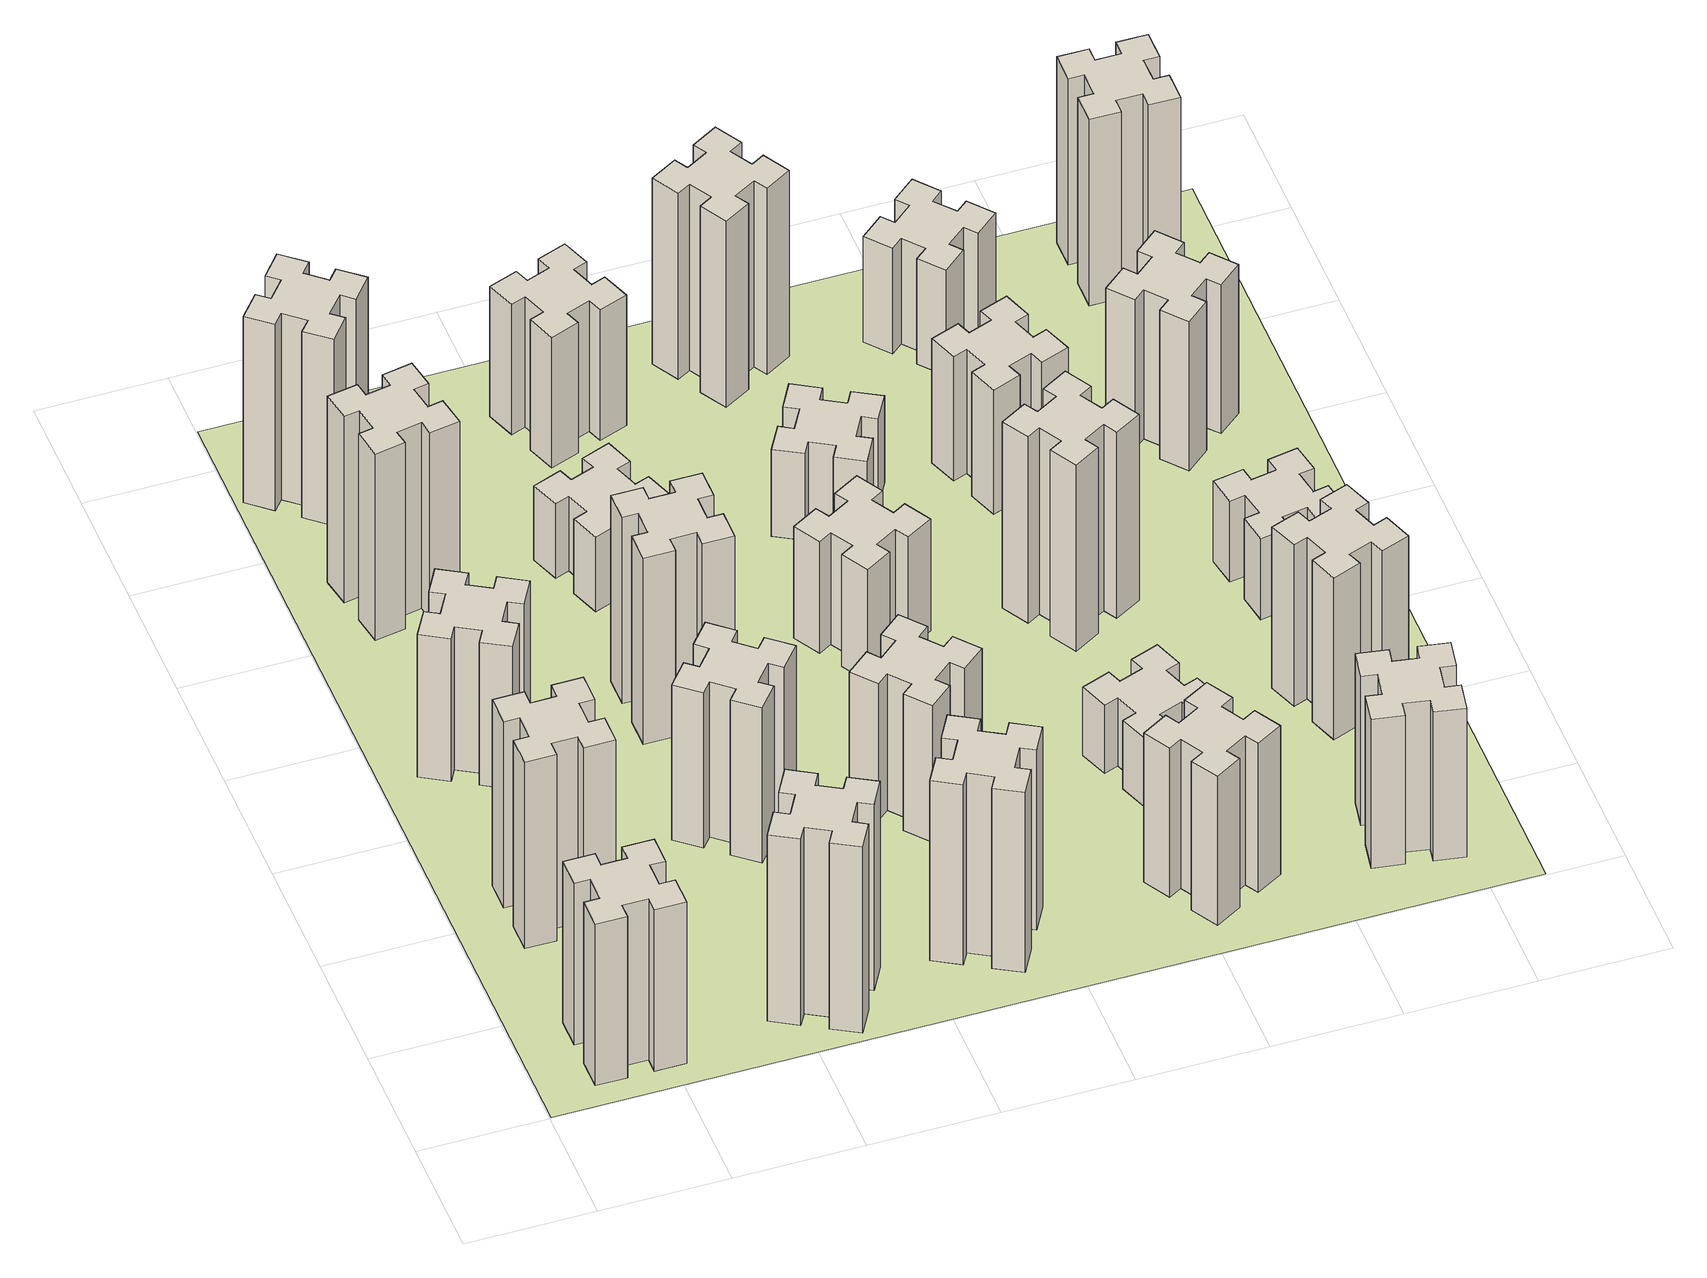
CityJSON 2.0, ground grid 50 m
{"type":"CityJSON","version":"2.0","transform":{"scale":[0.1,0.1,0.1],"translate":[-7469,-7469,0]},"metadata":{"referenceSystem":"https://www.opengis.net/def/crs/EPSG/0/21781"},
"CityObjects":{
"building1":{"type":"Building","attributes":{"class":"1000","function":"1000","usage":"1000","yearOfConstruction":2016,"roofType":"1000","measuredHeight":78,"storeysAboveGround":30,"storeysBelowGround":0},"geometry":[{"type":"Solid","lod":"1","boundaries":[[[[0,1,2,3,4,5,6,7,8,9,10,11,12,13,14,15,16,17,18,19]],[[17,16,20,21]],[[16,15,22,20]],[[15,14,23,22]],[[14,13,24,23]],[[13,12,25,24]],[[12,11,26,25]],[[11,10,27,26]],[[10,9,28,27]],[[9,8,29,28]],[[8,7,30,29]],[[7,6,31,30]],[[6,5,32,31]],[[5,4,33,32]],[[4,3,34,33]],[[3,2,35,34]],[[2,1,36,35]],[[1,0,37,36]],[[0,19,38,37]],[[19,18,39,38]],[[18,17,21,39]],[[24,25,26,27,28,29,30,31,32,33,34,35,36,37,38,39,21,20,22,23]]]]}]},
"building2":{"type":"Building","attributes":{"class":"1000","function":"1000","usage":"1000","yearOfConstruction":2016,"roofType":"1000","measuredHeight":90,"storeysAboveGround":30,"storeysBelowGround":0},"geometry":[{"type":"Solid","lod":"1","boundaries":[[[[40,41,42,43,44,45,46,47,48,49,50,51,52,53,54,55,56,57,58,59]],[[57,56,60,61]],[[56,55,62,60]],[[55,54,63,62]],[[54,53,64,63]],[[53,52,65,64]],[[52,51,66,65]],[[51,50,67,66]],[[50,49,68,67]],[[49,48,69,68]],[[48,47,70,69]],[[47,46,71,70]],[[46,45,72,71]],[[45,44,73,72]],[[44,43,74,73]],[[43,42,75,74]],[[42,41,76,75]],[[41,40,77,76]],[[40,59,78,77]],[[59,58,79,78]],[[58,57,61,79]],[[64,65,66,67,68,69,70,71,72,73,74,75,76,77,78,79,61,60,62,63]]]]}]},
"building3":{"type":"Building","attributes":{"class":"1000","function":"1000","usage":"1000","yearOfConstruction":2016,"roofType":"1000","measuredHeight":69,"storeysAboveGround":30,"storeysBelowGround":0},"geometry":[{"type":"Solid","lod":"1","boundaries":[[[[80,81,82,83,84,85,86,87,88,89,90,91,92,93,94,95,96,97,98,99]],[[97,96,100,101]],[[96,95,102,100]],[[95,94,103,102]],[[94,93,104,103]],[[93,92,105,104]],[[92,91,106,105]],[[91,90,107,106]],[[90,89,108,107]],[[89,88,109,108]],[[88,87,110,109]],[[87,86,111,110]],[[86,85,112,111]],[[85,84,113,112]],[[84,83,114,113]],[[83,82,115,114]],[[82,81,116,115]],[[81,80,117,116]],[[80,99,118,117]],[[99,98,119,118]],[[98,97,101,119]],[[104,105,106,107,108,109,110,111,112,113,114,115,116,117,118,119,101,100,102,103]]]]}]},
"building4":{"type":"Building","attributes":{"class":"1000","function":"1000","usage":"1000","yearOfConstruction":2016,"roofType":"1000","measuredHeight":90,"storeysAboveGround":30,"storeysBelowGround":0},"geometry":[{"type":"Solid","lod":"1","boundaries":[[[[120,121,122,123,124,125,126,127,128,129,130,131,132,133,134,135,136,137,138,139]],[[137,136,140,141]],[[136,135,142,140]],[[135,134,143,142]],[[134,133,144,143]],[[133,132,145,144]],[[132,131,146,145]],[[131,130,147,146]],[[130,129,148,147]],[[129,128,149,148]],[[128,127,150,149]],[[127,126,151,150]],[[126,125,152,151]],[[125,124,153,152]],[[124,123,154,153]],[[123,122,155,154]],[[122,121,156,155]],[[121,120,157,156]],[[120,139,158,157]],[[139,138,159,158]],[[138,137,141,159]],[[144,145,146,147,148,149,150,151,152,153,154,155,156,157,158,159,141,140,142,143]]]]}]},
"building5":{"type":"Building","attributes":{"class":"1000","function":"1000","usage":"1000","yearOfConstruction":2016,"roofType":"1000","measuredHeight":90,"storeysAboveGround":30,"storeysBelowGround":0},"geometry":[{"type":"Solid","lod":"1","boundaries":[[[[160,161,162,163,164,165,166,167,168,169,170,171,172,173,174,175,176,177,178,179]],[[177,176,180,181]],[[176,175,182,180]],[[175,174,183,182]],[[174,173,184,183]],[[173,172,185,184]],[[172,171,186,185]],[[171,170,187,186]],[[170,169,188,187]],[[169,168,189,188]],[[168,167,190,189]],[[167,166,191,190]],[[166,165,192,191]],[[165,164,193,192]],[[164,163,194,193]],[[163,162,195,194]],[[162,161,196,195]],[[161,160,197,196]],[[160,179,198,197]],[[179,178,199,198]],[[178,177,181,199]],[[184,185,186,187,188,189,190,191,192,193,194,195,196,197,198,199,181,180,182,183]]]]}]},
"building6":{"type":"Building","attributes":{"class":"1000","function":"1000","usage":"1000","yearOfConstruction":2016,"roofType":"1000","measuredHeight":90,"storeysAboveGround":30,"storeysBelowGround":0},"geometry":[{"type":"Solid","lod":"1","boundaries":[[[[200,201,202,203,204,205,206,207,208,209,210,211,212,213,214,215,216,217,218,219]],[[217,216,220,221]],[[216,215,222,220]],[[215,214,223,222]],[[214,213,224,223]],[[213,212,225,224]],[[212,211,226,225]],[[211,210,227,226]],[[210,209,228,227]],[[209,208,229,228]],[[208,207,230,229]],[[207,206,231,230]],[[206,205,232,231]],[[205,204,233,232]],[[204,203,234,233]],[[203,202,235,234]],[[202,201,236,235]],[[201,200,237,236]],[[200,219,238,237]],[[219,218,239,238]],[[218,217,221,239]],[[224,225,226,227,228,229,230,231,232,233,234,235,236,237,238,239,221,220,222,223]]]]}]},
"building7":{"type":"Building","attributes":{"class":"1000","function":"1000","usage":"1000","yearOfConstruction":2016,"roofType":"1000","measuredHeight":75,"storeysAboveGround":30,"storeysBelowGround":0},"geometry":[{"type":"Solid","lod":"1","boundaries":[[[[240,241,242,243,244,245,246,247,248,249,250,251,252,253,254,255,256,257,258,259]],[[257,256,260,261]],[[256,255,262,260]],[[255,254,263,262]],[[254,253,264,263]],[[253,252,265,264]],[[252,251,266,265]],[[251,250,267,266]],[[250,249,268,267]],[[249,248,269,268]],[[248,247,270,269]],[[247,246,271,270]],[[246,245,272,271]],[[245,244,273,272]],[[244,243,274,273]],[[243,242,275,274]],[[242,241,276,275]],[[241,240,277,276]],[[240,259,278,277]],[[259,258,279,278]],[[258,257,261,279]],[[264,265,266,267,268,269,270,271,272,273,274,275,276,277,278,279,261,260,262,263]]]]}]},
"building8":{"type":"Building","attributes":{"class":"1000","function":"1000","usage":"1000","yearOfConstruction":2016,"roofType":"1000","measuredHeight":90,"storeysAboveGround":30,"storeysBelowGround":0},"geometry":[{"type":"Solid","lod":"1","boundaries":[[[[280,281,282,283,284,285,286,287,288,289,290,291,292,293,294,295,296,297,298,299]],[[297,296,300,301]],[[296,295,302,300]],[[295,294,303,302]],[[294,293,304,303]],[[293,292,305,304]],[[292,291,306,305]],[[291,290,307,306]],[[290,289,308,307]],[[289,288,309,308]],[[288,287,310,309]],[[287,286,311,310]],[[286,285,312,311]],[[285,284,313,312]],[[284,283,314,313]],[[283,282,315,314]],[[282,281,316,315]],[[281,280,317,316]],[[280,299,318,317]],[[299,298,319,318]],[[298,297,301,319]],[[304,305,306,307,308,309,310,311,312,313,314,315,316,317,318,319,301,300,302,303]]]]}]},
"building9":{"type":"Building","attributes":{"class":"1000","function":"1000","usage":"1000","yearOfConstruction":2016,"roofType":"1000","measuredHeight":87,"storeysAboveGround":30,"storeysBelowGround":0},"geometry":[{"type":"Solid","lod":"1","boundaries":[[[[320,321,322,323,324,325,326,327,328,329,330,331,332,333,334,335,336,337,338,339]],[[337,336,340,341]],[[336,335,342,340]],[[335,334,343,342]],[[334,333,344,343]],[[333,332,345,344]],[[332,331,346,345]],[[331,330,347,346]],[[330,329,348,347]],[[329,328,349,348]],[[328,327,350,349]],[[327,326,351,350]],[[326,325,352,351]],[[325,324,353,352]],[[324,323,354,353]],[[323,322,355,354]],[[322,321,356,355]],[[321,320,357,356]],[[320,339,358,357]],[[339,338,359,358]],[[338,337,341,359]],[[344,345,346,347,348,349,350,351,352,353,354,355,356,357,358,359,341,340,342,343]]]]}]},
"building10":{"type":"Building","attributes":{"class":"1000","function":"1000","usage":"1000","yearOfConstruction":2016,"roofType":"1000","measuredHeight":36,"storeysAboveGround":30,"storeysBelowGround":0},"geometry":[{"type":"Solid","lod":"1","boundaries":[[[[360,361,362,363,364,365,366,367,368,369,370,371,372,373,374,375,376,377,378,379]],[[377,376,380,381]],[[376,375,382,380]],[[375,374,383,382]],[[374,373,384,383]],[[373,372,385,384]],[[372,371,386,385]],[[371,370,387,386]],[[370,369,388,387]],[[369,368,389,388]],[[368,367,390,389]],[[367,366,391,390]],[[366,365,392,391]],[[365,364,393,392]],[[364,363,394,393]],[[363,362,395,394]],[[362,361,396,395]],[[361,360,397,396]],[[360,379,398,397]],[[379,378,399,398]],[[378,377,381,399]],[[384,385,386,387,388,389,390,391,392,393,394,395,396,397,398,399,381,380,382,383]]]]}]},
"building11":{"type":"Building","attributes":{"class":"1000","function":"1000","usage":"1000","yearOfConstruction":2016,"roofType":"1000","measuredHeight":66,"storeysAboveGround":30,"storeysBelowGround":0},"geometry":[{"type":"Solid","lod":"1","boundaries":[[[[400,401,402,403,404,405,406,407,408,409,410,411,412,413,414,415,416,417,418,419]],[[417,416,420,421]],[[416,415,422,420]],[[415,414,423,422]],[[414,413,424,423]],[[413,412,425,424]],[[412,411,426,425]],[[411,410,427,426]],[[410,409,428,427]],[[409,408,429,428]],[[408,407,430,429]],[[407,406,431,430]],[[406,405,432,431]],[[405,404,433,432]],[[404,403,434,433]],[[403,402,435,434]],[[402,401,436,435]],[[401,400,437,436]],[[400,419,438,437]],[[419,418,439,438]],[[418,417,421,439]],[[424,425,426,427,428,429,430,431,432,433,434,435,436,437,438,439,421,420,422,423]]]]}]},
"building12":{"type":"Building","attributes":{"class":"1000","function":"1000","usage":"1000","yearOfConstruction":2016,"roofType":"1000","measuredHeight":63,"storeysAboveGround":30,"storeysBelowGround":0},"geometry":[{"type":"Solid","lod":"1","boundaries":[[[[440,441,442,443,444,445,446,447,448,449,450,451,452,453,454,455,456,457,458,459]],[[457,456,460,461]],[[456,455,462,460]],[[455,454,463,462]],[[454,453,464,463]],[[453,452,465,464]],[[452,451,466,465]],[[451,450,467,466]],[[450,449,468,467]],[[449,448,469,468]],[[448,447,470,469]],[[447,446,471,470]],[[446,445,472,471]],[[445,444,473,472]],[[444,443,474,473]],[[443,442,475,474]],[[442,441,476,475]],[[441,440,477,476]],[[440,459,478,477]],[[459,458,479,478]],[[458,457,461,479]],[[464,465,466,467,468,469,470,471,472,473,474,475,476,477,478,479,461,460,462,463]]]]}]},
"building13":{"type":"Building","attributes":{"class":"1000","function":"1000","usage":"1000","yearOfConstruction":2016,"roofType":"1000","measuredHeight":54,"storeysAboveGround":30,"storeysBelowGround":0},"geometry":[{"type":"Solid","lod":"1","boundaries":[[[[480,481,482,483,484,485,486,487,488,489,490,491,492,493,494,495,496,497,498,499]],[[497,496,500,501]],[[496,495,502,500]],[[495,494,503,502]],[[494,493,504,503]],[[493,492,505,504]],[[492,491,506,505]],[[491,490,507,506]],[[490,489,508,507]],[[489,488,509,508]],[[488,487,510,509]],[[487,486,511,510]],[[486,485,512,511]],[[485,484,513,512]],[[484,483,514,513]],[[483,482,515,514]],[[482,481,516,515]],[[481,480,517,516]],[[480,499,518,517]],[[499,498,519,518]],[[498,497,501,519]],[[504,505,506,507,508,509,510,511,512,513,514,515,516,517,518,519,501,500,502,503]]]]}]},
"building14":{"type":"Building","attributes":{"class":"1000","function":"1000","usage":"1000","yearOfConstruction":2016,"roofType":"1000","measuredHeight":72,"storeysAboveGround":30,"storeysBelowGround":0},"geometry":[{"type":"Solid","lod":"1","boundaries":[[[[520,521,522,523,524,525,526,527,528,529,530,531,532,533,534,535,536,537,538,539]],[[537,536,540,541]],[[536,535,542,540]],[[535,534,543,542]],[[534,533,544,543]],[[533,532,545,544]],[[532,531,546,545]],[[531,530,547,546]],[[530,529,548,547]],[[529,528,549,548]],[[528,527,550,549]],[[527,526,551,550]],[[526,525,552,551]],[[525,524,553,552]],[[524,523,554,553]],[[523,522,555,554]],[[522,521,556,555]],[[521,520,557,556]],[[520,539,558,557]],[[539,538,559,558]],[[538,537,541,559]],[[544,545,546,547,548,549,550,551,552,553,554,555,556,557,558,559,541,540,542,543]]]]}]},
"building15":{"type":"Building","attributes":{"class":"1000","function":"1000","usage":"1000","yearOfConstruction":2016,"roofType":"1000","measuredHeight":42,"storeysAboveGround":30,"storeysBelowGround":0},"geometry":[{"type":"Solid","lod":"1","boundaries":[[[[560,561,562,563,564,565,566,567,568,569,570,571,572,573,574,575,576,577,578,579]],[[577,576,580,581]],[[576,575,582,580]],[[575,574,583,582]],[[574,573,584,583]],[[573,572,585,584]],[[572,571,586,585]],[[571,570,587,586]],[[570,569,588,587]],[[569,568,589,588]],[[568,567,590,589]],[[567,566,591,590]],[[566,565,592,591]],[[565,564,593,592]],[[564,563,594,593]],[[563,562,595,594]],[[562,561,596,595]],[[561,560,597,596]],[[560,579,598,597]],[[579,578,599,598]],[[578,577,581,599]],[[584,585,586,587,588,589,590,591,592,593,594,595,596,597,598,599,581,580,582,583]]]]}]},
"building16":{"type":"Building","attributes":{"class":"1000","function":"1000","usage":"1000","yearOfConstruction":2016,"roofType":"1000","measuredHeight":90,"storeysAboveGround":30,"storeysBelowGround":0},"geometry":[{"type":"Solid","lod":"1","boundaries":[[[[600,601,602,603,604,605,606,607,608,609,610,611,612,613,614,615,616,617,618,619]],[[617,616,620,621]],[[616,615,622,620]],[[615,614,623,622]],[[614,613,624,623]],[[613,612,625,624]],[[612,611,626,625]],[[611,610,627,626]],[[610,609,628,627]],[[609,608,629,628]],[[608,607,630,629]],[[607,606,631,630]],[[606,605,632,631]],[[605,604,633,632]],[[604,603,634,633]],[[603,602,635,634]],[[602,601,636,635]],[[601,600,637,636]],[[600,619,638,637]],[[619,618,639,638]],[[618,617,621,639]],[[624,625,626,627,628,629,630,631,632,633,634,635,636,637,638,639,621,620,622,623]]]]}]},
"building17":{"type":"Building","attributes":{"class":"1000","function":"1000","usage":"1000","yearOfConstruction":2016,"roofType":"1000","measuredHeight":33,"storeysAboveGround":30,"storeysBelowGround":0},"geometry":[{"type":"Solid","lod":"1","boundaries":[[[[640,641,642,643,644,645,646,647,648,649,650,651,652,653,654,655,656,657,658,659]],[[657,656,660,661]],[[656,655,662,660]],[[655,654,663,662]],[[654,653,664,663]],[[653,652,665,664]],[[652,651,666,665]],[[651,650,667,666]],[[650,649,668,667]],[[649,648,669,668]],[[648,647,670,669]],[[647,646,671,670]],[[646,645,672,671]],[[645,644,673,672]],[[644,643,674,673]],[[643,642,675,674]],[[642,641,676,675]],[[641,640,677,676]],[[640,659,678,677]],[[659,658,679,678]],[[658,657,661,679]],[[664,665,666,667,668,669,670,671,672,673,674,675,676,677,678,679,661,660,662,663]]]]}]},
"building18":{"type":"Building","attributes":{"class":"1000","function":"1000","usage":"1000","yearOfConstruction":2016,"roofType":"1000","measuredHeight":90,"storeysAboveGround":30,"storeysBelowGround":0},"geometry":[{"type":"Solid","lod":"1","boundaries":[[[[680,681,682,683,684,685,686,687,688,689,690,691,692,693,694,695,696,697,698,699]],[[697,696,700,701]],[[696,695,702,700]],[[695,694,703,702]],[[694,693,704,703]],[[693,692,705,704]],[[692,691,706,705]],[[691,690,707,706]],[[690,689,708,707]],[[689,688,709,708]],[[688,687,710,709]],[[687,686,711,710]],[[686,685,712,711]],[[685,684,713,712]],[[684,683,714,713]],[[683,682,715,714]],[[682,681,716,715]],[[681,680,717,716]],[[680,699,718,717]],[[699,698,719,718]],[[698,697,701,719]],[[704,705,706,707,708,709,710,711,712,713,714,715,716,717,718,719,701,700,702,703]]]]}]},
"building19":{"type":"Building","attributes":{"class":"1000","function":"1000","usage":"1000","yearOfConstruction":2016,"roofType":"1000","measuredHeight":60,"storeysAboveGround":30,"storeysBelowGround":0},"geometry":[{"type":"Solid","lod":"1","boundaries":[[[[720,721,722,723,724,725,726,727,728,729,730,731,732,733,734,735,736,737,738,739]],[[737,736,740,741]],[[736,735,742,740]],[[735,734,743,742]],[[734,733,744,743]],[[733,732,745,744]],[[732,731,746,745]],[[731,730,747,746]],[[730,729,748,747]],[[729,728,749,748]],[[728,727,750,749]],[[727,726,751,750]],[[726,725,752,751]],[[725,724,753,752]],[[724,723,754,753]],[[723,722,755,754]],[[722,721,756,755]],[[721,720,757,756]],[[720,739,758,757]],[[739,738,759,758]],[[738,737,741,759]],[[744,745,746,747,748,749,750,751,752,753,754,755,756,757,758,759,741,740,742,743]]]]}]},
"building20":{"type":"Building","attributes":{"class":"1000","function":"1000","usage":"1000","yearOfConstruction":2016,"roofType":"1000","measuredHeight":72,"storeysAboveGround":30,"storeysBelowGround":0},"geometry":[{"type":"Solid","lod":"1","boundaries":[[[[760,761,762,763,764,765,766,767,768,769,770,771,772,773,774,775,776,777,778,779]],[[777,776,780,781]],[[776,775,782,780]],[[775,774,783,782]],[[774,773,784,783]],[[773,772,785,784]],[[772,771,786,785]],[[771,770,787,786]],[[770,769,788,787]],[[769,768,789,788]],[[768,767,790,789]],[[767,766,791,790]],[[766,765,792,791]],[[765,764,793,792]],[[764,763,794,793]],[[763,762,795,794]],[[762,761,796,795]],[[761,760,797,796]],[[760,779,798,797]],[[779,778,799,798]],[[778,777,781,799]],[[784,785,786,787,788,789,790,791,792,793,794,795,796,797,798,799,781,780,782,783]]]]}]},
"building21":{"type":"Building","attributes":{"class":"1000","function":"1000","usage":"1000","yearOfConstruction":2016,"roofType":"1000","measuredHeight":51,"storeysAboveGround":30,"storeysBelowGround":0},"geometry":[{"type":"Solid","lod":"1","boundaries":[[[[800,801,802,803,804,805,806,807,808,809,810,811,812,813,814,815,816,817,818,819]],[[817,816,820,821]],[[816,815,822,820]],[[815,814,823,822]],[[814,813,824,823]],[[813,812,825,824]],[[812,811,826,825]],[[811,810,827,826]],[[810,809,828,827]],[[809,808,829,828]],[[808,807,830,829]],[[807,806,831,830]],[[806,805,832,831]],[[805,804,833,832]],[[804,803,834,833]],[[803,802,835,834]],[[802,801,836,835]],[[801,800,837,836]],[[800,819,838,837]],[[819,818,839,838]],[[818,817,821,839]],[[824,825,826,827,828,829,830,831,832,833,834,835,836,837,838,839,821,820,822,823]]]]}]},
"building22":{"type":"Building","attributes":{"class":"1000","function":"1000","usage":"1000","yearOfConstruction":2016,"roofType":"1000","measuredHeight":78,"storeysAboveGround":30,"storeysBelowGround":0},"geometry":[{"type":"Solid","lod":"1","boundaries":[[[[840,841,842,843,844,845,846,847,848,849,850,851,852,853,854,855,856,857,858,859]],[[857,856,860,861]],[[856,855,862,860]],[[855,854,863,862]],[[854,853,864,863]],[[853,852,865,864]],[[852,851,866,865]],[[851,850,867,866]],[[850,849,868,867]],[[849,848,869,868]],[[848,847,870,869]],[[847,846,871,870]],[[846,845,872,871]],[[845,844,873,872]],[[844,843,874,873]],[[843,842,875,874]],[[842,841,876,875]],[[841,840,877,876]],[[840,859,878,877]],[[859,858,879,878]],[[858,857,861,879]],[[864,865,866,867,868,869,870,871,872,873,874,875,876,877,878,879,861,860,862,863]]]]}]},
"building23":{"type":"Building","attributes":{"class":"1000","function":"1000","usage":"1000","yearOfConstruction":2016,"roofType":"1000","measuredHeight":39,"storeysAboveGround":30,"storeysBelowGround":0},"geometry":[{"type":"Solid","lod":"1","boundaries":[[[[880,881,882,883,884,885,886,887,888,889,890,891,892,893,894,895,896,897,898,899]],[[897,896,900,901]],[[896,895,902,900]],[[895,894,903,902]],[[894,893,904,903]],[[893,892,905,904]],[[892,891,906,905]],[[891,890,907,906]],[[890,889,908,907]],[[889,888,909,908]],[[888,887,910,909]],[[887,886,911,910]],[[886,885,912,911]],[[885,884,913,912]],[[884,883,914,913]],[[883,882,915,914]],[[882,881,916,915]],[[881,880,917,916]],[[880,899,918,917]],[[899,898,919,918]],[[898,897,901,919]],[[904,905,906,907,908,909,910,911,912,913,914,915,916,917,918,919,901,900,902,903]]]]}]},
"building24":{"type":"Building","attributes":{"class":"1000","function":"1000","usage":"1000","yearOfConstruction":2016,"roofType":"1000","measuredHeight":72,"storeysAboveGround":30,"storeysBelowGround":0},"geometry":[{"type":"Solid","lod":"1","boundaries":[[[[920,921,922,923,924,925,926,927,928,929,930,931,932,933,934,935,936,937,938,939]],[[937,936,940,941]],[[936,935,942,940]],[[935,934,943,942]],[[934,933,944,943]],[[933,932,945,944]],[[932,931,946,945]],[[931,930,947,946]],[[930,929,948,947]],[[929,928,949,948]],[[928,927,950,949]],[[927,926,951,950]],[[926,925,952,951]],[[925,924,953,952]],[[924,923,954,953]],[[923,922,955,954]],[[922,921,956,955]],[[921,920,957,956]],[[920,939,958,957]],[[939,938,959,958]],[[938,937,941,959]],[[944,945,946,947,948,949,950,951,952,953,954,955,956,957,958,959,941,940,942,943]]]]}]},
"building25":{"type":"Building","attributes":{"class":"1000","function":"1000","usage":"1000","yearOfConstruction":2016,"roofType":"1000","measuredHeight":90,"storeysAboveGround":30,"storeysBelowGround":0},"geometry":[{"type":"Solid","lod":"1","boundaries":[[[[960,961,962,963,964,965,966,967,968,969,970,971,972,973,974,975,976,977,978,979]],[[977,976,980,981]],[[976,975,982,980]],[[975,974,983,982]],[[974,973,984,983]],[[973,972,985,984]],[[972,971,986,985]],[[971,970,987,986]],[[970,969,988,987]],[[969,968,989,988]],[[968,967,990,989]],[[967,966,991,990]],[[966,965,992,991]],[[965,964,993,992]],[[964,963,994,993]],[[963,962,995,994]],[[962,961,996,995]],[[961,960,997,996]],[[960,979,998,997]],[[979,978,999,998]],[[978,977,981,999]],[[984,985,986,987,988,989,990,991,992,993,994,995,996,997,998,999,981,980,982,983]]]]}]},
"landuse1":{"type":"LandUse","attributes":{"name":"plot1","function":"1010"},"geometry":[{"type":"MultiSurface","lod":"1","boundaries":[[[1000,1001,1002,1003]]]}]}
},
"vertices":[
[265,325,0],[265,225,0],[205,225,0],[205,105,0],[325,105,0],[325,165,0],[425,165,0],[425,105,0],[545,105,0],[545,225,0],[485,225,0],[485,325,0],[545,325,0],[545,445,0],[425,445,0],[425,385,0],[325,385,0],[325,445,0],[205,445,0],[205,325,0],[325,385,780],[325,445,780],[425,385,780],[425,445,780],[545,445,780],[545,325,780],[485,325,780],[485,225,780],[545,225,780],[545,105,780],[425,105,780],[425,165,780],[325,165,780],[325,105,780],[205,105,780],[205,225,780],[265,225,780],[265,325,780],[205,325,780],[205,445,780],
[265,1065,0],[265,965,0],[205,965,0],[205,845,0],[325,845,0],[325,905,0],[425,905,0],[425,845,0],[545,845,0],[545,965,0],[485,965,0],[485,1065,0],[545,1065,0],[545,1185,0],[425,1185,0],[425,1125,0],[325,1125,0],[325,1185,0],[205,1185,0],[205,1065,0],[325,1125,900],[325,1185,900],[425,1125,900],[425,1185,900],[545,1185,900],[545,1065,900],[485,1065,900],[485,965,900],[545,965,900],[545,845,900],[425,845,900],[425,905,900],[325,905,900],[325,845,900],[205,845,900],[205,965,900],[265,965,900],[265,1065,900],[205,1065,900],[205,1185,900],
[474,1926,0],[387,1976,0],[417,2028,0],[313,2088,0],[253,1984,0],[305,1954,0],[255,1867,0],[203,1897,0],[143,1793,0],[247,1733,0],[277,1785,0],[364,1735,0],[334,1683,0],[438,1623,0],[498,1727,0],[446,1757,0],[496,1844,0],[548,1814,0],[608,1918,0],[504,1978,0],[496,1844,690],[548,1814,690],[446,1757,690],[498,1727,690],[438,1623,690],[334,1683,690],[364,1735,690],[277,1785,690],[247,1733,690],[143,1793,690],[203,1897,690],[255,1867,690],[305,1954,690],[253,1984,690],[313,2088,690],[417,2028,690],[387,1976,690],[474,1926,690],[504,1978,690],[608,1918,690],
[405,2812,0],[307,2795,0],[297,2854,0],[178,2833,0],[199,2715,0],[258,2725,0],[276,2627,0],[217,2617,0],[237,2498,0],[356,2519,0],[345,2578,0],[444,2596,0],[454,2537,0],[572,2557,0],[551,2676,0],[492,2665,0],[475,2764,0],[534,2774,0],[513,2892,0],[395,2871,0],[475,2764,900],[534,2774,900],[492,2665,900],[551,2676,900],[572,2557,900],[454,2537,900],[444,2596,900],[345,2578,900],[356,2519,900],[237,2498,900],[217,2617,900],[276,2627,900],[258,2725,900],[199,2715,900],[178,2833,900],[297,2854,900],[307,2795,900],[405,2812,900],[395,2871,900],[513,2892,900],
[1214,346,0],[1127,396,0],[1157,448,0],[1053,508,0],[993,404,0],[1045,374,0],[995,287,0],[943,317,0],[883,213,0],[987,153,0],[1017,205,0],[1104,155,0],[1074,103,0],[1178,43,0],[1238,147,0],[1186,177,0],[1236,264,0],[1288,234,0],[1348,338,0],[1244,398,0],[1236,264,900],[1288,234,900],[1186,177,900],[1238,147,900],[1178,43,900],[1074,103,900],[1104,155,900],[1017,205,900],[987,153,900],[883,213,900],[943,317,900],[995,287,900],[1045,374,900],[993,404,900],[1053,508,900],[1157,448,900],[1127,396,900],[1214,346,900],[1244,398,900],[1348,338,900],
[384,3387,0],[308,3452,0],[346,3498,0],[254,3575,0],[177,3483,0],[223,3444,0],[159,3368,0],[113,3406,0],[36,3314,0],[128,3237,0],[166,3283,0],[243,3219,0],[204,3173,0],[296,3096,0],[373,3188,0],[327,3226,0],[392,3303,0],[438,3264,0],[515,3356,0],[423,3433,0],[392,3303,900],[438,3264,900],[327,3226,900],[373,3188,900],[296,3096,900],[204,3173,900],[243,3219,900],[166,3283,900],[128,3237,900],[36,3314,900],[113,3406,900],[159,3368,900],[223,3444,900],[177,3483,900],[254,3575,900],[346,3498,900],[308,3452,900],[384,3387,900],[423,3433,900],[515,3356,900],
[1224,1267,0],[1148,1332,0],[1186,1378,0],[1094,1455,0],[1017,1363,0],[1063,1324,0],[999,1248,0],[953,1286,0],[876,1194,0],[968,1117,0],[1006,1163,0],[1083,1099,0],[1044,1053,0],[1136,976,0],[1213,1068,0],[1167,1106,0],[1232,1183,0],[1278,1144,0],[1355,1236,0],[1263,1313,0],[1232,1183,750],[1278,1144,750],[1167,1106,750],[1213,1068,750],[1136,976,750],[1044,1053,750],[1083,1099,750],[1006,1163,750],[968,1117,750],[876,1194,750],[953,1286,750],[999,1248,750],[1063,1324,750],[1017,1363,750],[1094,1455,750],[1186,1378,750],[1148,1332,750],[1224,1267,750],[1263,1313,750],[1355,1236,750],
[1165,1965,0],[1065,1965,0],[1065,2025,0],[945,2025,0],[945,1905,0],[1005,1905,0],[1005,1805,0],[945,1805,0],[945,1685,0],[1065,1685,0],[1065,1745,0],[1165,1745,0],[1165,1685,0],[1285,1685,0],[1285,1805,0],[1225,1805,0],[1225,1905,0],[1285,1905,0],[1285,2025,0],[1165,2025,0],[1225,1905,900],[1285,1905,900],[1225,1805,900],[1285,1805,900],[1285,1685,900],[1165,1685,900],[1165,1745,900],[1065,1745,900],[1065,1685,900],[945,1685,900],[945,1805,900],[1005,1805,900],[1005,1905,900],[945,1905,900],[945,2025,900],[1065,2025,900],[1065,1965,900],[1165,1965,900],[1165,2025,900],[1285,2025,900],
[1657,305,0],[1744,255,0],[1714,203,0],[1818,143,0],[1878,247,0],[1826,277,0],[1876,364,0],[1928,334,0],[1988,438,0],[1884,498,0],[1854,446,0],[1767,496,0],[1797,548,0],[1693,608,0],[1633,504,0],[1685,474,0],[1635,387,0],[1583,417,0],[1523,313,0],[1627,253,0],[1635,387,870],[1583,417,870],[1685,474,870],[1633,504,870],[1693,608,870],[1797,548,870],[1767,496,870],[1854,446,870],[1884,498,870],[1988,438,870],[1928,334,870],[1876,364,870],[1826,277,870],[1878,247,870],[1818,143,870],[1714,203,870],[1744,255,870],[1657,305,870],[1627,253,870],[1523,313,870],
[1125,2716,0],[1031,2682,0],[1010,2738,0],[897,2697,0],[939,2584,0],[995,2605,0],[1029,2511,0],[973,2490,0],[1014,2377,0],[1127,2419,0],[1106,2475,0],[1200,2509,0],[1220,2453,0],[1333,2494,0],[1292,2607,0],[1236,2586,0],[1202,2680,0],[1258,2700,0],[1217,2813,0],[1104,2772,0],[1202,2680,360],[1258,2700,360],[1236,2586,360],[1292,2607,360],[1333,2494,360],[1220,2453,360],[1200,2509,360],[1106,2475,360],[1127,2419,360],[1014,2377,360],[973,2490,360],[1029,2511,360],[995,2605,360],[939,2584,360],[897,2697,360],[1010,2738,360],[1031,2682,360],[1125,2716,360],[1104,2772,360],[1217,2813,360],
[1788,999,0],[1864,1063,0],[1903,1017,0],[1995,1094,0],[1918,1186,0],[1872,1148,0],[1807,1224,0],[1853,1263,0],[1776,1355,0],[1684,1278,0],[1723,1232,0],[1646,1167,0],[1608,1213,0],[1516,1136,0],[1593,1044,0],[1639,1083,0],[1703,1006,0],[1657,968,0],[1734,876,0],[1826,953,0],[1703,1006,660],[1657,968,660],[1639,1083,660],[1593,1044,660],[1516,1136,660],[1608,1213,660],[1646,1167,660],[1723,1232,660],[1684,1278,660],[1776,1355,660],[1853,1263,660],[1807,1224,660],[1872,1148,660],[1918,1186,660],[1995,1094,660],[1903,1017,660],[1864,1063,660],[1788,999,660],[1826,953,660],[1734,876,660],
[1225,3456,0],[1131,3422,0],[1110,3478,0],[997,3437,0],[1039,3324,0],[1095,3345,0],[1129,3251,0],[1073,3230,0],[1114,3117,0],[1227,3159,0],[1206,3215,0],[1300,3249,0],[1320,3193,0],[1433,3234,0],[1392,3347,0],[1336,3326,0],[1302,3420,0],[1358,3440,0],[1317,3553,0],[1204,3512,0],[1302,3420,630],[1358,3440,630],[1336,3326,630],[1392,3347,630],[1433,3234,630],[1320,3193,630],[1300,3249,630],[1206,3215,630],[1227,3159,630],[1114,3117,630],[1073,3230,630],[1129,3251,630],[1095,3345,630],[1039,3324,630],[997,3437,630],[1110,3478,630],[1131,3422,630],[1225,3456,630],[1204,3512,630],[1317,3553,630],
[1844,2076,0],[1757,2026,0],[1727,2078,0],[1623,2018,0],[1683,1914,0],[1735,1944,0],[1785,1857,0],[1733,1827,0],[1793,1723,0],[1897,1783,0],[1867,1835,0],[1954,1885,0],[1984,1833,0],[2088,1893,0],[2028,1997,0],[1976,1967,0],[1926,2054,0],[1978,2084,0],[1918,2188,0],[1814,2128,0],[1926,2054,540],[1978,2084,540],[1976,1967,540],[2028,1997,540],[2088,1893,540],[1984,1833,540],[1954,1885,540],[1867,1835,540],[1897,1783,540],[1793,1723,540],[1733,1827,540],[1785,1857,540],[1735,1944,540],[1683,1914,540],[1623,2018,540],[1727,2078,540],[1757,2026,540],[1844,2076,540],[1814,2128,540],[1918,2188,540],
[2475,364,0],[2525,277,0],[2473,247,0],[2533,143,0],[2637,203,0],[2607,255,0],[2694,305,0],[2724,253,0],[2828,313,0],[2768,417,0],[2716,387,0],[2666,474,0],[2718,504,0],[2658,608,0],[2554,548,0],[2584,496,0],[2497,446,0],[2467,498,0],[2363,438,0],[2423,334,0],[2497,446,720],[2467,498,720],[2584,496,720],[2554,548,720],[2658,608,720],[2718,504,720],[2666,474,720],[2716,387,720],[2768,417,720],[2828,313,720],[2724,253,720],[2694,305,720],[2607,255,720],[2637,203,720],[2533,143,720],[2473,247,720],[2525,277,720],[2475,364,720],[2423,334,720],[2363,438,720],
[2026,2497,0],[2076,2584,0],[2128,2554,0],[2188,2658,0],[2084,2718,0],[2054,2666,0],[1967,2716,0],[1997,2768,0],[1893,2828,0],[1833,2724,0],[1885,2694,0],[1835,2607,0],[1783,2637,0],[1723,2533,0],[1827,2473,0],[1857,2525,0],[1944,2475,0],[1914,2423,0],[2018,2363,0],[2078,2467,0],[1944,2475,420],[1914,2423,420],[1857,2525,420],[1827,2473,420],[1723,2533,420],[1783,2637,420],[1835,2607,420],[1885,2694,420],[1833,2724,420],[1893,2828,420],[1997,2768,420],[1967,2716,420],[2054,2666,420],[2084,2718,420],[2188,2658,420],[2128,2554,420],[2076,2584,420],[2026,2497,420],[2078,2467,420],[2018,2363,420],
[1844,3556,0],[1757,3506,0],[1727,3558,0],[1623,3498,0],[1683,3394,0],[1735,3424,0],[1785,3337,0],[1733,3307,0],[1793,3203,0],[1897,3263,0],[1867,3315,0],[1954,3365,0],[1984,3313,0],[2088,3373,0],[2028,3477,0],[1976,3447,0],[1926,3534,0],[1978,3564,0],[1918,3668,0],[1814,3608,0],[1926,3534,900],[1978,3564,900],[1976,3447,900],[2028,3477,900],[2088,3373,900],[1984,3313,900],[1954,3365,900],[1867,3315,900],[1897,3263,900],[1793,3203,900],[1733,3307,900],[1785,3337,900],[1735,3424,900],[1683,3394,900],[1623,3498,900],[1727,3558,900],[1757,3506,900],[1844,3556,900],[1814,3608,900],[1918,3668,900],
[2716,1006,0],[2682,1100,0],[2738,1120,0],[2697,1233,0],[2584,1192,0],[2605,1136,0],[2511,1102,0],[2490,1158,0],[2377,1117,0],[2419,1004,0],[2475,1025,0],[2509,931,0],[2453,910,0],[2494,797,0],[2607,839,0],[2586,895,0],[2680,929,0],[2700,873,0],[2813,914,0],[2772,1027,0],[2680,929,330],[2700,873,330],[2586,895,330],[2607,839,330],[2494,797,330],[2453,910,330],[2509,931,330],[2475,1025,330],[2419,1004,330],[2377,1117,330],[2490,1158,330],[2511,1102,330],[2605,1136,330],[2584,1192,330],[2697,1233,330],[2738,1120,330],[2682,1100,330],[2716,1006,330],[2772,1027,330],[2813,914,330],
[2716,1867,0],[2666,1954,0],[2718,1984,0],[2658,2088,0],[2554,2028,0],[2584,1976,0],[2497,1926,0],[2467,1978,0],[2363,1918,0],[2423,1814,0],[2475,1844,0],[2525,1757,0],[2473,1727,0],[2533,1623,0],[2637,1683,0],[2607,1735,0],[2694,1785,0],[2724,1733,0],[2828,1793,0],[2768,1897,0],[2694,1785,900],[2724,1733,900],[2607,1735,900],[2637,1683,900],[2533,1623,900],[2473,1727,900],[2525,1757,900],[2475,1844,900],[2423,1814,900],[2363,1918,900],[2467,1978,900],[2497,1926,900],[2584,1976,900],[2554,2028,900],[2658,2088,900],[2718,1984,900],[2666,1954,900],[2716,1867,900],[2768,1897,900],[2828,1793,900],
[2586,2475,0],[2680,2509,0],[2700,2453,0],[2813,2494,0],[2772,2607,0],[2716,2586,0],[2682,2680,0],[2738,2700,0],[2697,2813,0],[2584,2772,0],[2605,2716,0],[2511,2682,0],[2490,2738,0],[2377,2697,0],[2419,2584,0],[2475,2605,0],[2509,2511,0],[2453,2490,0],[2494,2377,0],[2607,2419,0],[2509,2511,600],[2453,2490,600],[2475,2605,600],[2419,2584,600],[2377,2697,600],[2490,2738,600],[2511,2682,600],[2605,2716,600],[2584,2772,600],[2697,2813,600],[2738,2700,600],[2682,2680,600],[2716,2586,600],[2772,2607,600],[2813,2494,600],[2700,2453,600],[2680,2509,600],[2586,2475,600],[2607,2419,600],[2494,2377,600],
[3435,307,0],[3452,405,0],[3511,395,0],[3532,513,0],[3414,534,0],[3404,475,0],[3305,492,0],[3316,551,0],[3197,572,0],[3177,454,0],[3236,444,0],[3218,345,0],[3159,356,0],[3138,237,0],[3257,217,0],[3267,276,0],[3365,258,0],[3355,199,0],[3473,178,0],[3494,297,0],[3365,258,720],[3355,199,720],[3267,276,720],[3257,217,720],[3138,237,720],[3159,356,720],[3218,345,720],[3236,444,720],[3177,454,720],[3197,572,720],[3316,551,720],[3305,492,720],[3404,475,720],[3414,534,720],[3532,513,720],[3511,395,720],[3452,405,720],[3435,307,720],[3494,297,720],[3473,178,720],
[2712,3368,0],[2647,3444,0],[2693,3483,0],[2616,3575,0],[2524,3498,0],[2563,3452,0],[2486,3387,0],[2448,3433,0],[2356,3356,0],[2433,3264,0],[2479,3303,0],[2543,3226,0],[2497,3188,0],[2574,3096,0],[2666,3173,0],[2628,3219,0],[2704,3283,0],[2743,3237,0],[2835,3314,0],[2758,3406,0],[2704,3283,510],[2743,3237,510],[2628,3219,510],[2666,3173,510],[2574,3096,510],[2497,3188,510],[2543,3226,510],[2479,3303,510],[2433,3264,510],[2356,3356,510],[2448,3433,510],[2486,3387,510],[2563,3452,510],[2524,3498,510],[2616,3575,510],[2693,3483,510],[2647,3444,510],[2712,3368,510],[2758,3406,510],[2835,3314,510],
[3215,1125,0],[3249,1031,0],[3193,1010,0],[3234,897,0],[3347,939,0],[3326,995,0],[3420,1029,0],[3440,973,0],[3553,1014,0],[3512,1127,0],[3456,1106,0],[3422,1200,0],[3478,1220,0],[3437,1333,0],[3324,1292,0],[3345,1236,0],[3251,1202,0],[3230,1258,0],[3117,1217,0],[3159,1104,0],[3251,1202,780],[3230,1258,780],[3345,1236,780],[3324,1292,780],[3437,1333,780],[3478,1220,780],[3422,1200,780],[3456,1106,780],[3512,1127,780],[3553,1014,780],[3440,973,780],[3420,1029,780],[3326,995,780],[3347,939,780],[3234,897,780],[3193,1010,780],[3249,1031,780],[3215,1125,780],[3159,1104,780],[3117,1217,780],
[3365,1872,0],[3267,1855,0],[3257,1914,0],[3138,1893,0],[3159,1775,0],[3218,1785,0],[3236,1687,0],[3177,1677,0],[3197,1558,0],[3316,1579,0],[3305,1638,0],[3404,1656,0],[3414,1597,0],[3532,1617,0],[3511,1736,0],[3452,1725,0],[3435,1824,0],[3494,1834,0],[3473,1952,0],[3355,1931,0],[3435,1824,390],[3494,1834,390],[3452,1725,390],[3511,1736,390],[3532,1617,390],[3414,1597,390],[3404,1656,390],[3305,1638,390],[3316,1579,390],[3197,1558,390],[3177,1677,390],[3236,1687,390],[3218,1785,390],[3159,1775,390],[3138,1893,390],[3257,1914,390],[3267,1855,390],[3365,1872,390],[3355,1931,390],[3473,1952,390],
[3119,2563,0],[3183,2486,0],[3137,2448,0],[3214,2356,0],[3306,2433,0],[3268,2479,0],[3344,2543,0],[3383,2497,0],[3475,2574,0],[3398,2666,0],[3352,2628,0],[3287,2704,0],[3333,2743,0],[3256,2835,0],[3164,2758,0],[3203,2712,0],[3126,2647,0],[3088,2693,0],[2996,2616,0],[3073,2524,0],[3126,2647,720],[3088,2693,720],[3203,2712,720],[3164,2758,720],[3256,2835,720],[3333,2743,720],[3287,2704,720],[3352,2628,720],[3398,2666,720],[3475,2574,720],[3383,2497,720],[3344,2543,720],[3268,2479,720],[3306,2433,720],[3214,2356,720],[3137,2448,720],[3183,2486,720],[3119,2563,720],[3073,2524,720],[2996,2616,720],
[3285,3325,0],[3385,3325,0],[3385,3265,0],[3505,3265,0],[3505,3385,0],[3445,3385,0],[3445,3485,0],[3505,3485,0],[3505,3605,0],[3385,3605,0],[3385,3545,0],[3285,3545,0],[3285,3605,0],[3165,3605,0],[3165,3485,0],[3225,3485,0],[3225,3385,0],[3165,3385,0],[3165,3265,0],[3285,3265,0],[3225,3385,900],[3165,3385,900],[3225,3485,900],[3165,3485,900],[3165,3605,900],[3285,3605,900],[3285,3545,900],[3385,3545,900],[3385,3605,900],[3505,3605,900],[3505,3485,900],[3445,3485,900],[3445,3385,900],[3505,3385,900],[3505,3265,900],[3385,3265,900],[3385,3325,900],[3285,3325,900],[3285,3265,900],[3165,3265,900],
[5,3705,0],[3705,3705,0],[3705,5,0],[5,5,0]
]}
